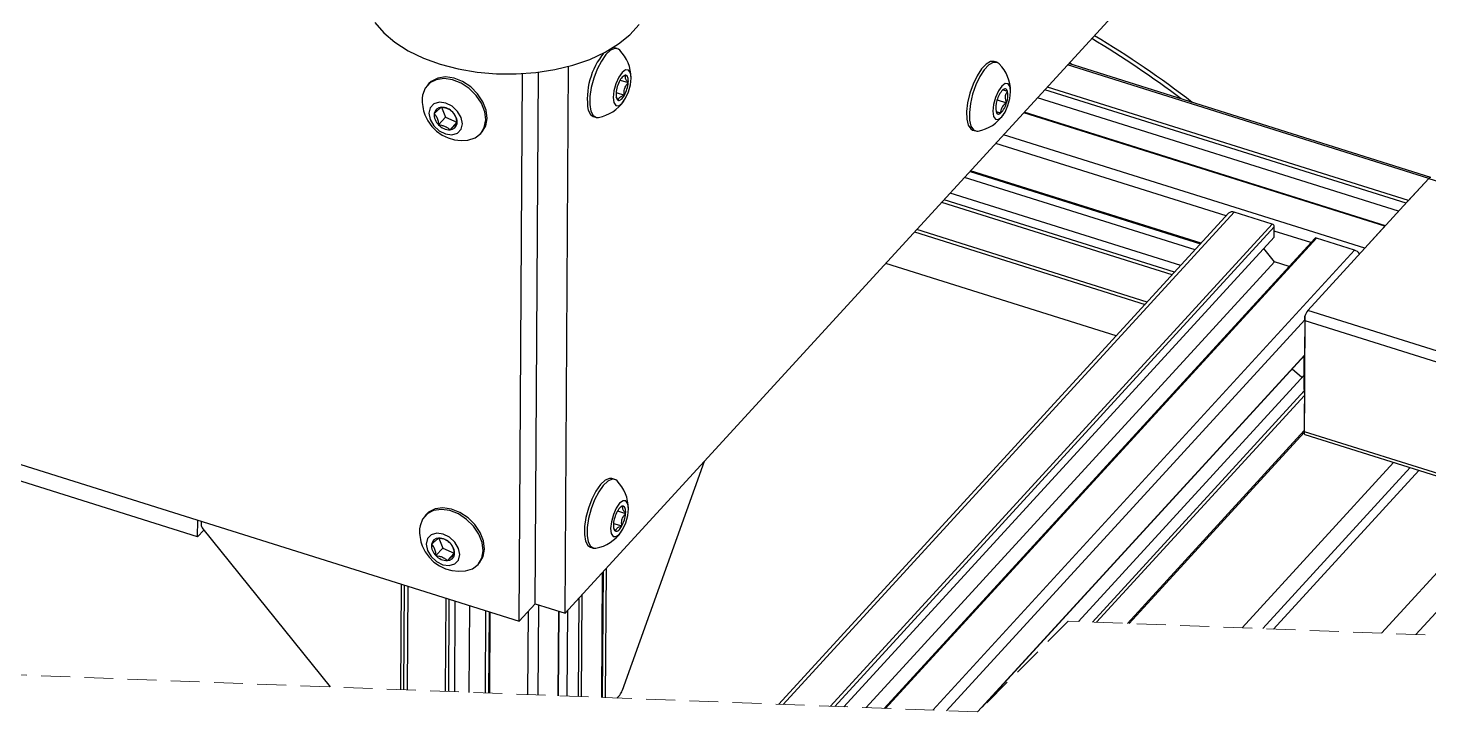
# Model space of a CAD drawing. Header units: millimetres. Extents: x -11 to 294, y 0 to 216.
# Drawn here: x 147 to 208.7, y 45.1 to 75.2 of the extents above; entities that cross this region are included whole.
import ezdxf

# ---------------------------------------------------------------- set-up
doc = ezdxf.new("R2010")
doc.units = ezdxf.units.MM
doc.linetypes.add('HIDDEN', pattern=[1.905, 1.27, -0.635])

msp = doc.modelspace()

# ---------------------------------------------------------------- linework, layer by layer
at = {"color": 7, "linetype": 'Continuous', "lineweight": 25}
for p, q in [((243.494, 128.83), (170.681, 49.419)), ((31.824, 92.034), (168.655, 49.066)), ((172.854, 74.312), (172.797, 74.323)), ((172.976, 74.274), (172.854, 74.312)), ((170.681, 49.419), (170.829, 73.491)), ((189.697, 73.671), (189.575, 73.709)), ((208.815, 68.605), (192.866, 73.614)), ((168.655, 49.066), (168.802, 73.17)), ((169.359, 49.834), (169.502, 73.233)), ((169.359, 49.834), (169.502, 73.233)), ((173.101, 72.891), (173.458, 72.779)), ((164.678, 72.736), (164.613, 72.665)), ((172.923, 72.342), (173.29, 72.227)), ((165.232, 71.689), (165.403, 71.25)), ((189.706, 72.024), (190.123, 71.893)), ((207.391, 67.112), (191.484, 72.107)), ((165.403, 71.25), (165.101, 70.921)), ((165.403, 71.25), (165.907, 71.03)), ((165.907, 71.03), (165.606, 70.701)), ((171.906, 71.291), (172.027, 71.253)), ((189.654, 71.509), (189.872, 71.44)), ((206.808, 66.476), (190.901, 71.471)), ((166.947, 70.525), (167.012, 70.596)), ((188.627, 70.688), (188.748, 70.65)), ((198.43, 65.416), (188.274, 68.606)), ((188.513, 68.866), (198.669, 65.677)), ((207.77, 67.525), (208.717, 68.558)), ((207.825, 67.585), (208.717, 68.558)), ((154.488, 52.78), (106.082, 67.981)), ((197.792, 64.721), (187.636, 67.91)), ((206.846, 66.517), (207.77, 67.525)), ((199.904, 67.023), (180.087, 45.411)), ((201.828, 66.542), (200.151, 67.069)), ((186.071, 66.203), (196.227, 63.014)), ((201.913, 65.973), (201.916, 66.433)), ((203.393, 62.752), (206.846, 66.517)), ((205.899, 65.484), (206.791, 66.457)), ((201.913, 65.973), (182.959, 45.3)), ((203.696, 65.919), (184.728, 45.232)), ((201.925, 64.883), (201.452, 65.47)), ((205.448, 65.406), (203.77, 65.932)), ((201.925, 64.883), (183.934, 45.263)), ((194.955, 61.626), (184.799, 64.815)), ((202.563, 64.683), (201.925, 64.883)), ((203.263, 62.492), (203.252, 60.7)), ((210.735, 60.446), (203.393, 62.752)), ((203.264, 62.301), (203.235, 57.424)), ((203.264, 62.301), (210.577, 60.004)), ((189.047, 45.279), (203.252, 60.771)), ((203.224, 59.412), (203.232, 60.749)), ((203.248, 60.766), (203.252, 60.7)), ((203.227, 59.898), (193.286, 49.056)), ((203.132, 59.794), (202.7, 60.169)), ((203.242, 59.102), (203.224, 59.412)), ((203.242, 59.102), (203.231, 57.31)), ((206.639, 48.542), (215.875, 58.616)), ((203.235, 57.424), (210.547, 55.127)), ((195.519, 48.97), (203.232, 57.382)), ((203.262, 57.286), (210.604, 54.98)), ((208.152, 48.483), (215.865, 56.895)), ((176.8, 56.092), (173.192, 46.019)), ((200.497, 48.778), (207.171, 56.058)), ((207.9, 55.829), (201.403, 48.743)), ((208.283, 55.709), (201.88, 48.725)), ((172.86, 55.308), (172.738, 55.347)), ((164.562, 53.77), (164.497, 53.699)), ((172.985, 53.925), (173.342, 53.813)), ((154.488, 52.78), (154.492, 53.514)), ((154.763, 53.08), (154.488, 52.78)), ((154.64, 53.467), (154.639, 53.347)), ((154.724, 53.129), (160.326, 46.173)), ((172.807, 53.376), (173.174, 53.261)), ((165.116, 52.723), (165.286, 52.284)), ((165.286, 52.284), (164.985, 51.956)), ((165.286, 52.284), (165.791, 52.064)), ((165.791, 52.064), (165.49, 51.735)), ((171.79, 52.325), (171.911, 52.287)), ((166.831, 51.559), (166.896, 51.63)), ((172.327, 45.71), (172.361, 51.25)), ((172.479, 51.379), (172.444, 45.706)), ((163.439, 46.053), (163.467, 50.695)), ((163.584, 50.659), (163.556, 46.048)), ((165.813, 45.961), (165.838, 49.951)), ((166.453, 45.936), (166.476, 49.75)), ((167.166, 45.909), (167.188, 49.527)), ((167.328, 49.483), (167.306, 45.904)), ((168.655, 49.066), (169.359, 49.834)), ((169.359, 49.834), (170.681, 49.419)), ((170.387, 45.785), (170.41, 49.504)), ((170.766, 45.77), (170.789, 49.536)), ((173.08, 45.819), (172.958, 45.686))]:
    msp.add_line(p, q, dxfattribs=at)
at = {"color": 8, "linetype": 'Continuous', "lineweight": 25}
for p, q in [((208.717, 68.558), (192.81, 73.553)), ((193.002, 73.571), (192.891, 73.641)), ((207.72, 67.47), (191.813, 72.465)), ((207.825, 67.585), (191.918, 72.58)), ((206.791, 66.457), (190.884, 71.452)), ((205.899, 65.484), (189.992, 70.479)), ((199.798, 66.908), (189.642, 70.097)), ((198.697, 65.707), (188.54, 68.896)), ((208.717, 68.558), (211.108, 67.807)), ((197.421, 64.316), (187.265, 67.505)), ((197.526, 64.43), (187.37, 67.619)), ((200.151, 67.069), (180.286, 45.403)), ((201.828, 66.542), (182.372, 45.323)), ((201.916, 66.433), (182.553, 45.316)), ((196.32, 63.114), (186.163, 66.304)), ((203.529, 65.737), (201.915, 66.244)), ((203.77, 65.932), (184.788, 45.23)), ((205.448, 65.406), (186.874, 45.149)), ((203.262, 62.339), (187.479, 45.126)), ((203.253, 60.795), (188.837, 45.074)), ((203.236, 59.206), (193.908, 49.032)), ((203.242, 59.007), (194.089, 49.025)), ((203.232, 57.463), (195.448, 48.973)), ((172.289, 45.712), (172.322, 51.208)), ((163.734, 46.041), (163.762, 50.603)), ((165.414, 45.977), (165.439, 50.076)), ((165.549, 45.971), (165.574, 50.034)), ((171.267, 45.751), (171.294, 50.086)), ((171.402, 45.746), (171.43, 50.235)), ((167.359, 45.902), (167.381, 49.466)), ((169.039, 45.837), (169.062, 49.51)), ((169.49, 45.819), (169.514, 49.785)), ((170.376, 45.785), (170.399, 49.508))]:
    msp.add_line(p, q, dxfattribs=at)
at = {"color": 7, "linetype": 'HIDDEN', "lineweight": 18}
for p, q in [((188.842, 45.073), (85.074, 49.073)), ((192.842, 49.073), (188.842, 45.073)), ((244.726, 47.073), (192.842, 49.073))]:
    msp.add_line(p, q, dxfattribs=at)
at = {"color": 7, "linetype": 'Continuous', "lineweight": 25, "flags": 128}
for points in [[(162.29, 75.423), (162.684, 74.972), (163.179, 74.555), (163.766, 74.182), (164.435, 73.858), (165.172, 73.59), (165.965, 73.382), (166.798, 73.239), (167.656, 73.164), (168.522, 73.157), (169.382, 73.219), (170.218, 73.349), (171.015, 73.543), (171.758, 73.8), (172.434, 74.113), (173.03, 74.477), (173.534, 74.886), (173.938, 75.331)], [(173.081, 74.208), (173.024, 74.252), (172.862, 74.281), (172.674, 74.198), (172.472, 74.008), (172.272, 73.726), (172.09, 73.372), (171.938, 72.974), (171.828, 72.559), (171.768, 72.16), (171.762, 71.806), (171.811, 71.522)], [(189.575, 73.709), (189.417, 73.706), (189.223, 73.595), (189.021, 73.381), (188.824, 73.078)], [(189.802, 73.605), (189.708, 73.667), (189.538, 73.668), (189.345, 73.557), (189.142, 73.342), (188.946, 73.04)], [(166.398, 70.248), (166.71, 70.345), (166.957, 70.536), (167.117, 70.805), (167.177, 71.133), (167.135, 71.495), (166.991, 71.865), (166.758, 72.214), (166.452, 72.518), (166.097, 72.753), (165.718, 72.903), (165.343, 72.955), (165.001, 72.906), (164.717, 72.761), (164.512, 72.528), (164.4, 72.227), (164.384, 72.095)], [(167.012, 70.596), (167.021, 70.606), (167.181, 70.876), (167.242, 71.204), (167.199, 71.566), (167.056, 71.935), (166.823, 72.285), (166.517, 72.589), (166.161, 72.824), (165.782, 72.973), (165.408, 73.025), (165.066, 72.977), (164.782, 72.831), (164.678, 72.736)], [(172.798, 72.121), (172.826, 71.894), (172.909, 71.767), (173.035, 71.758), (173.185, 71.87), (173.335, 72.085), (173.463, 72.37), (173.549, 72.682), (173.581, 72.974), (173.553, 73.201), (173.469, 73.328), (173.343, 73.337), (173.194, 73.225), (173.044, 73.011), (172.916, 72.725), (172.829, 72.413), (172.798, 72.121)], [(173.357, 73.1), (173.328, 73.102), (173.296, 73.094), (173.262, 73.078), (173.228, 73.052), (173.192, 73.017), (173.157, 72.975), (173.122, 72.925), (173.088, 72.868)], [(173.458, 72.779), (173.461, 72.843), (173.459, 72.902), (173.452, 72.954), (173.441, 73), (173.426, 73.038), (173.406, 73.068), (173.383, 73.088), (173.357, 73.1)], [(188.824, 73.078), (188.648, 72.711), (188.506, 72.305), (188.407, 71.892), (188.361, 71.501), (188.369, 71.162), (188.431, 70.9), (188.543, 70.735), (188.627, 70.688)], [(188.946, 73.04), (188.77, 72.673), (188.627, 72.267), (188.529, 71.854), (188.482, 71.463), (188.49, 71.124), (188.552, 70.862), (188.664, 70.696), (188.818, 70.639), (188.872, 70.644)], [(172.921, 72.316), (172.918, 72.252), (172.92, 72.193), (172.927, 72.141), (172.938, 72.095), (172.953, 72.057), (172.972, 72.027), (172.995, 72.007), (173.022, 71.995)], [(173.022, 71.995), (173.051, 71.993), (173.083, 72.001), (173.116, 72.018), (173.151, 72.043), (173.186, 72.078), (173.222, 72.121), (173.256, 72.17), (173.29, 72.227)], [(189.915, 72.622), (189.765, 72.408), (189.637, 72.122), (189.55, 71.81), (189.519, 71.518), (189.547, 71.291), (189.63, 71.164), (189.756, 71.155), (189.906, 71.267), (190.056, 71.482), (190.184, 71.767), (190.27, 72.079), (190.302, 72.371), (190.274, 72.598), (190.19, 72.725), (190.064, 72.734), (189.915, 72.622)], [(190.162, 72.397), (190.147, 72.435), (190.127, 72.465), (190.104, 72.485), (190.078, 72.497), (190.048, 72.499), (190.017, 72.491), (189.983, 72.475), (189.949, 72.449)], [(164.384, 72.095), (164.381, 72), (164.383, 71.906), (164.39, 71.812), (164.403, 71.718), (164.42, 71.625), (164.442, 71.533), (164.469, 71.443), (164.501, 71.354), (164.63, 71.088), (164.803, 70.847), (165.014, 70.639), (165.256, 70.469), (165.524, 70.342), (165.808, 70.261), (166.103, 70.23), (166.398, 70.248)], [(164.678, 71.428), (164.733, 71.151), (164.89, 70.881), (165.128, 70.659), (165.409, 70.519), (165.691, 70.482), (165.931, 70.553), (166.092, 70.723), (166.15, 70.964), (166.096, 71.241), (165.938, 71.511), (165.7, 71.733), (165.419, 71.873), (165.137, 71.91), (164.897, 71.839), (164.736, 71.669), (164.678, 71.428)], [(171.69, 71.561), (171.79, 71.369), (171.906, 71.291)], [(171.811, 71.522), (171.911, 71.331), (172.055, 71.246), (172.151, 71.248)], [(189.658, 71.492), (189.674, 71.454), (189.693, 71.424), (189.716, 71.404), (189.743, 71.392), (189.772, 71.39), (189.804, 71.398), (189.837, 71.415), (189.872, 71.44)], [(172.738, 55.347), (172.625, 55.354), (172.436, 55.27), (172.234, 55.08), (172.035, 54.798), (171.853, 54.445), (171.701, 54.046), (171.59, 53.632), (171.53, 53.233), (171.524, 52.878), (171.574, 52.595)], [(172.965, 55.242), (172.908, 55.287), (172.746, 55.316), (172.557, 55.232), (172.356, 55.042), (172.156, 54.76), (171.974, 54.407), (171.822, 54.008), (171.712, 53.594), (171.652, 53.194), (171.646, 52.84), (171.695, 52.557)], [(172.682, 53.155), (172.71, 52.929), (172.793, 52.801), (172.919, 52.793), (173.069, 52.904), (173.219, 53.119), (173.347, 53.404), (173.433, 53.716), (173.465, 54.008), (173.437, 54.235), (173.353, 54.362), (173.227, 54.371), (173.078, 54.26), (172.928, 54.045), (172.8, 53.76), (172.713, 53.447), (172.682, 53.155)], [(166.282, 51.282), (166.594, 51.379), (166.841, 51.57), (167.001, 51.84), (167.061, 52.167), (167.018, 52.53), (166.875, 52.899), (166.642, 53.249), (166.336, 53.552), (165.981, 53.788), (165.602, 53.937), (165.227, 53.989), (164.885, 53.941), (164.601, 53.795), (164.395, 53.563), (164.284, 53.261), (164.268, 53.129)], [(166.896, 51.63), (166.905, 51.641), (167.065, 51.91), (167.126, 52.238), (167.083, 52.6), (166.94, 52.97), (166.706, 53.319), (166.401, 53.623), (166.045, 53.858), (165.666, 54.007), (165.292, 54.06), (164.95, 54.011), (164.665, 53.865), (164.562, 53.77)], [(173.241, 54.134), (173.211, 54.136), (173.18, 54.129), (173.146, 54.112), (173.112, 54.086), (173.076, 54.051), (173.041, 54.009), (173.006, 53.959), (172.972, 53.903)], [(173.342, 53.813), (173.344, 53.877), (173.342, 53.936), (173.336, 53.989), (173.325, 54.034), (173.31, 54.072), (173.29, 54.102), (173.267, 54.123), (173.241, 54.134)], [(164.268, 53.129), (164.265, 53.035), (164.267, 52.94), (164.274, 52.846), (164.286, 52.752), (164.304, 52.66), (164.326, 52.568), (164.353, 52.477), (164.384, 52.388), (164.514, 52.122), (164.687, 51.882), (164.898, 51.673), (165.14, 51.503), (165.407, 51.376), (165.692, 51.296), (165.987, 51.264), (166.282, 51.282)], [(172.805, 53.35), (172.802, 53.286), (172.804, 53.228), (172.81, 53.175), (172.821, 53.129), (172.837, 53.091), (172.856, 53.062), (172.879, 53.041), (172.906, 53.029)], [(172.906, 53.029), (172.935, 53.027), (172.966, 53.035), (173, 53.052), (173.035, 53.078), (173.07, 53.112), (173.105, 53.155), (173.14, 53.205), (173.174, 53.261)], [(164.562, 52.462), (164.616, 52.185), (164.774, 51.915), (165.012, 51.693), (165.293, 51.553), (165.575, 51.516), (165.815, 51.588), (165.976, 51.757), (166.034, 51.999), (165.979, 52.275), (165.822, 52.545), (165.584, 52.767), (165.303, 52.907), (165.021, 52.944), (164.781, 52.873), (164.62, 52.703), (164.562, 52.462)], [(171.574, 52.595), (171.674, 52.403), (171.79, 52.325)], [(171.695, 52.557), (171.795, 52.365), (171.939, 52.28), (172.035, 52.282)]]:
    msp.add_lwpolyline(points, dxfattribs=at)
at = {"color": 8, "linetype": 'Continuous', "lineweight": 25}
msp.add_arc((171.04, 36.537), 44.483, 52.99118, 59.11479, dxfattribs=at)
at = {"color": 7, "linetype": 'Continuous', "lineweight": 25}
for centre, radius, start, end in [((171.127, 36.618), 44.539, 52.40066, 59.11293), ((174.859, 72.045), 3.207, 140.41946, 188.69755), ((171.819, 72.978), 1.762, 0.34044, 44.24619), ((188.539, 72.375), 1.762, 0.34087, 44.24556), ((174.334, 72.189), 1.419, 151.38902, 174.85489), ((172.044, 72.906), 1.419, 331.38904, 354.85487), ((190.685, 71.743), 1.02, 136.21047, 165.61645), ((189.231, 72.215), 0.948, 340.17407, 11.09315), ((165.227, 71.369), 0.322, 90.94213, 171.57495), ((165.228, 71.015), 0.676, 42.36803, 90.47767), ((171.819, 72.978), 1.762, 280.88682, 324.79266), ((190.589, 71.674), 0.948, 160.17335, 191.09275), ((189.135, 72.146), 1.02, 316.21018, 345.61578), ((165.516, 71.367), 0.608, 175.34167, 227.06447), ((165.601, 71.023), 0.322, 270.94153, 351.57587), ((165.313, 71.025), 0.608, 355.3415, 47.06409), ((188.54, 72.375), 1.762, 280.88682, 324.79266), ((165.6, 71.377), 0.676, 222.36764, 270.47806), ((208.803, 68.505), 0.101, 82.91926, 148.30829), ((200.062, 66.857), 0.23, 67.282, 133.63828), ((201.792, 66.423), 0.124, 4.57486, 73.11568), ((203.744, 65.869), 0.0689, 67.28397, 133.63608), ((205.308, 64.984), 0.444, 34.85972, 71.69352), ((203.911, 62.33), 0.668, 140.81486, 165.94021), ((194.877, 62.336), 8.387, 359.75758, 1.06392), ((201.553, 57.415), 1.682, 356.43052, 0.30312), ((203.28, 57.34), 0.0574, 211.43222, 251.25925), ((171.702, 54.012), 1.762, 0.3404, 44.24623), ((174.218, 53.223), 1.419, 151.38902, 174.85489), ((171.928, 53.941), 1.419, 331.38902, 354.85489), ((154.994, 53.36), 0.355, 181.97101, 220.52278), ((165.111, 52.403), 0.322, 90.94213, 171.57495), ((165.112, 52.049), 0.676, 42.36803, 90.47767), ((165.196, 52.059), 0.608, 355.34156, 47.06408), ((171.702, 54.012), 1.762, 280.88682, 324.79266), ((165.399, 52.401), 0.608, 175.34171, 227.06443), ((165.484, 52.411), 0.676, 222.36767, 270.47791), ((165.485, 52.057), 0.322, 270.9419, 351.57576), ((172.613, 46.21), 0.609, 320.1091, 341.76618)]:
    msp.add_arc(centre, radius, start, end, dxfattribs=at)
for points, knots in [([(173.357, 73.1), (173.323, 73.091), (173.282, 73.08), (173.246, 73.06), (173.241, 73.057)], [0, 0, 0, 0, 0.852006, 1, 1, 1, 1]), ([(173.458, 72.779), (173.439, 72.801), (173.392, 72.857), (173.332, 72.948), (173.327, 73.046), (173.35, 73.088), (173.357, 73.1)], [0, 0, 0, 0, 0.24143, 0.609372, 0.885152, 1, 1, 1, 1]), ([(173.022, 71.995), (173.024, 72.016), (173.029, 72.061), (173.067, 72.117), (173.119, 72.158), (173.192, 72.196), (173.252, 72.215), (173.29, 72.227)], [0, 0, 0, 0, 0.165918, 0.353235, 0.504799, 0.684368, 1, 1, 1, 1]), ([(173.29, 72.227), (173.286, 72.27), (173.276, 72.357), (173.289, 72.477), (173.323, 72.579), (173.375, 72.679), (173.426, 72.741), (173.458, 72.779)], [0, 0, 0, 0, 0.215845, 0.44049, 0.59501, 0.754003, 1, 1, 1, 1]), ([(190.162, 72.397), (190.133, 72.405), (190.079, 72.42), (190.015, 72.437), (189.975, 72.448), (189.958, 72.45), (189.953, 72.451)], [0, 0, 0, 0, 0.424448, 0.769003, 0.923847, 1, 1, 1, 1]), ([(190.123, 71.893), (190.11, 71.932), (190.084, 72.011), (190.069, 72.12), (190.078, 72.215), (190.105, 72.306), (190.141, 72.363), (190.162, 72.397)], [0, 0, 0, 0, 0.234777, 0.468186, 0.620703, 0.771949, 1, 1, 1, 1]), ([(165.222, 71.691), (165.208, 71.68), (165.173, 71.655), (165.123, 71.612), (165.067, 71.562), (164.996, 71.498), (164.943, 71.448), (164.909, 71.416)], [0, 0, 0, 0, 0.126049, 0.311175, 0.474421, 0.668081, 1, 1, 1, 1]), ([(165.727, 71.47), (165.7, 71.495), (165.644, 71.547), (165.553, 71.603), (165.459, 71.642), (165.352, 71.673), (165.271, 71.684), (165.222, 71.691)], [0, 0, 0, 0, 0.193124, 0.408837, 0.566564, 0.734648, 1, 1, 1, 1]), ([(172.916, 72.154), (172.931, 72.123), (172.96, 72.065), (173.002, 72.017), (173.022, 71.995)], [0, 0, 0, 0, 0.544722, 1, 1, 1, 1]), ([(189.872, 71.44), (189.873, 71.471), (189.875, 71.557), (189.924, 71.703), (190.026, 71.818), (190.099, 71.875), (190.123, 71.893)], [0, 0, 0, 0, 0.16752, 0.480919, 0.83183, 1, 1, 1, 1]), ([(164.909, 71.416), (164.925, 71.399), (164.979, 71.338), (165.05, 71.209), (165.087, 71.056), (165.097, 70.957), (165.101, 70.921)], [0, 0, 0, 0, 0.131743, 0.450731, 0.79962, 1, 1, 1, 1]), ([(165.606, 70.701), (165.636, 70.729), (165.693, 70.782), (165.766, 70.85), (165.825, 70.901), (165.871, 70.94), (165.902, 70.963), (165.919, 70.976)], [0, 0, 0, 0, 0.291016, 0.563278, 0.720411, 0.851468, 1, 1, 1, 1]), ([(165.919, 70.976), (165.915, 71.012), (165.905, 71.11), (165.868, 71.264), (165.797, 71.392), (165.743, 71.453), (165.727, 71.47)], [0, 0, 0, 0, 0.200381, 0.549269, 0.868257, 1, 1, 1, 1]), ([(189.659, 71.493), (189.659, 71.494), (189.66, 71.503), (189.693, 71.484), (189.724, 71.483), (189.789, 71.462), (189.839, 71.449), (189.872, 71.44)], [0, 0, 0, 0, 0.008369, 0.125689, 0.292069, 0.531538, 1, 1, 1, 1]), ([(165.101, 70.921), (165.144, 70.916), (165.231, 70.904), (165.344, 70.872), (165.438, 70.83), (165.523, 70.777), (165.575, 70.729), (165.606, 70.701)], [0, 0, 0, 0, 0.231508, 0.468094, 0.624343, 0.77743, 1, 1, 1, 1]), ([(173.241, 54.134), (173.206, 54.125), (173.166, 54.114), (173.13, 54.094), (173.125, 54.091)], [0, 0, 0, 0, 0.852006, 1, 1, 1, 1]), ([(173.174, 53.261), (173.17, 53.304), (173.16, 53.392), (173.173, 53.511), (173.207, 53.613), (173.258, 53.713), (173.31, 53.775), (173.342, 53.813)], [0, 0, 0, 0, 0.215845, 0.44049, 0.59501, 0.754003, 1, 1, 1, 1]), ([(173.342, 53.813), (173.323, 53.835), (173.275, 53.891), (173.216, 53.982), (173.211, 54.081), (173.234, 54.122), (173.241, 54.134)], [0, 0, 0, 0, 0.24143, 0.609372, 0.885152, 1, 1, 1, 1]), ([(172.8, 53.188), (172.815, 53.157), (172.843, 53.099), (172.886, 53.051), (172.906, 53.029)], [0, 0, 0, 0, 0.544722, 1, 1, 1, 1]), ([(172.906, 53.029), (172.908, 53.051), (172.913, 53.096), (172.95, 53.151), (173.002, 53.192), (173.076, 53.23), (173.136, 53.249), (173.174, 53.261)], [0, 0, 0, 0, 0.165918, 0.353235, 0.504799, 0.684368, 1, 1, 1, 1]), ([(165.106, 52.725), (165.092, 52.715), (165.057, 52.689), (165.007, 52.646), (164.951, 52.596), (164.88, 52.532), (164.827, 52.482), (164.793, 52.451)], [0, 0, 0, 0, 0.126049, 0.311175, 0.474421, 0.668081, 1, 1, 1, 1]), ([(165.611, 52.505), (165.584, 52.529), (165.528, 52.582), (165.437, 52.638), (165.343, 52.677), (165.236, 52.707), (165.155, 52.718), (165.106, 52.725)], [0, 0, 0, 0, 0.193124, 0.408837, 0.566564, 0.734648, 1, 1, 1, 1]), ([(165.803, 52.01), (165.799, 52.046), (165.789, 52.144), (165.751, 52.298), (165.681, 52.426), (165.627, 52.487), (165.611, 52.505)], [0, 0, 0, 0, 0.2003786, 0.5492671, 0.8682571, 1, 1, 1, 1]), ([(164.793, 52.451), (164.809, 52.433), (164.863, 52.372), (164.934, 52.244), (164.971, 52.09), (164.981, 51.992), (164.985, 51.956)], [0, 0, 0, 0, 0.131743, 0.45073, 0.799619, 1, 1, 1, 1]), ([(164.985, 51.956), (165.028, 51.95), (165.115, 51.938), (165.228, 51.906), (165.322, 51.864), (165.407, 51.812), (165.459, 51.764), (165.49, 51.735)], [0, 0, 0, 0, 0.231508, 0.468093, 0.624342, 0.777429, 1, 1, 1, 1]), ([(165.49, 51.735), (165.519, 51.763), (165.576, 51.817), (165.65, 51.884), (165.709, 51.935), (165.755, 51.974), (165.786, 51.998), (165.803, 52.01)], [0, 0, 0, 0, 0.291016, 0.563278, 0.72041, 0.851468, 1, 1, 1, 1])]:
    msp.add_open_spline(points, degree=3, knots=knots, dxfattribs=at)

doc.saveas('drawing.dxf')
